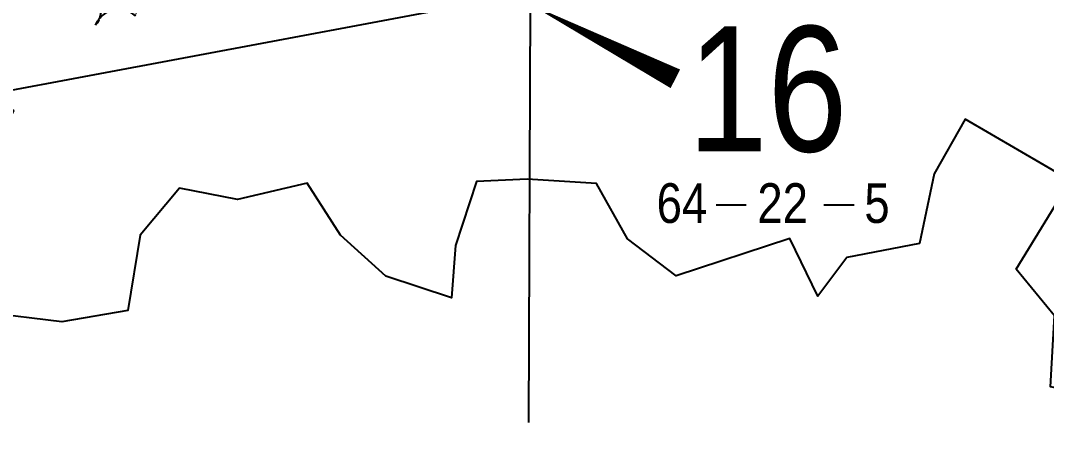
# Model space of a CAD drawing. Extents: x 454172 to 490274, y 6043290 to 6049925.
# Drawn here: x 482715.6 to 482960.9, y 6043316.1 to 6043415.7 of the extents above; entities that cross this region are included whole.
import ezdxf
from ezdxf.enums import TextEntityAlignment as Align

# ---------------------------------------------------------------- set-up
doc = ezdxf.new("R2010")
doc.units = 0
doc.header["$LTSCALE"] = 5
doc.linetypes.add('0', pattern=[1, 1, 0])
doc.linetypes.add('foc-QUARTERLINE', pattern=[33, 25, -3, 2, -3])
for name, color, linetype in [('10', 1, 'Continuous'), ('9', 3, 'Continuous'), ('C-RW', 13, 'Continuous'), ('L-QSEC', 8, 'foc-QUARTERLINE'), ('L-SECLBL', 7, 'Continuous'), ('T-BUSH', 110, '0'), ('T-WATER', 160, 'Continuous')]:
    doc.layers.add(name, color=color, linetype=linetype)
doc.styles.add('80L', font='ARIALN.TTF', dxfattribs={"height": 10})
doc.styles.add('foc-LtypeFont', font='ARIALN.TTF', dxfattribs={"height": 7.35})
doc.styles.add('SIMPLEX', font='ARIALN.TTF')
doc.linetypes.add('foc-TOPO-flowdirection-NOLINE', pattern='A,0,[">",foc-LtypeFont,S=0.3,R=0,X=0,Y=-0.945],-20,[">",foc-LtypeFont,S=0.3,R=0,X=0,Y=-0.945],0', length=20)

# ---------------------------------------------------------------- blocks, each defined once
blk = doc.blocks.new('L-SECLBL')
at = {"layer": '9', "color": 7}
for p, q in [((-5.08, -27.83), (-12.29, -27.83)), ((20.7, -27.83), (13.5, -27.83))]:
    blk.add_line(p, q, dxfattribs=at)
at = {"layer": '10', "color": 2, "style": 'SIMPLEX'}
blk.add_attdef('SEC', text='', height=30, dxfattribs=at).set_placement((0, 0), align=Align.MIDDLE)
at = {"layer": '10', "color": 5, "style": '80L'}
blk.add_attdef('TWP', text='', height=9.5, dxfattribs=at).set_placement((-14.43, -27.37), align=Align.MIDDLE_RIGHT)
blk.add_attdef('RGE', text='', height=9.5, dxfattribs=at).set_placement((3.62, -27.37), align=Align.MIDDLE_CENTER)
blk.add_attdef('MER', text='', height=9.5, dxfattribs=at).set_placement((23.17, -27.37), align=Align.MIDDLE_LEFT)

msp = doc.modelspace()

# ---------------------------------------------------------------- linework, layer by layer
at = {"layer": 'C-RW'}
msp.add_lwpolyline([(483511.457, 6044027.927), (483056.148, 6043635.6), (483008.056, 6043592.154), (482985.482, 6043552.169), (482985.092, 6043449.802), (482837.496, 6043422.181), (482823.479, 6043419.558), (482616.517, 6043380.828)], dxfattribs=at)
at = {"layer": 'L-QSEC'}
msp.add_line((482837.485, 6043419.508), (482837.055, 6043319.511), dxfattribs=at)
at = {"layer": 'L-SECLBL', "flags": 128}
msp.add_lwpolyline([(482837.486, 6043419.506, 0, 4.997, 0), (482872.177, 6043401.717, 0, 0, 0)], format="xyseb", dxfattribs=at)
at = {"layer": 'T-BUSH', "flags": 128}
msp.add_lwpolyline([(482440.358, 6043407.991, -0.520567), (482444.594, 6043406.939, -0.5205671), (482444.369, 6043398.803, -0.5205671), (482453.016, 6043393.79, -0.5205671), (482462.142, 6043389.761, -0.5205671), (482471.418, 6043386.037, -0.5205671), (482480.693, 6043382.313, -0.5205671), (482490.3, 6043379.805, -0.5205671), (482500.18, 6043378.289, -0.5205671), (482510.059, 6043376.774, -0.5205671), (482519.938, 6043375.258, -0.5205671), (482526.733, 6043370.206, -0.5205671), (482531.48, 6043363.386, -0.5205671), (482541.446, 6043364.138, -0.5205671), (482551.066, 6043365.213, -0.5205671), (482551.13, 6043375.208, -0.5205671), (482551.194, 6043385.202, -0.5205671), (482551.257, 6043395.197, -0.5205671), (482551.321, 6043405.191, -0.5205671), (482556.016, 6043411.526, -0.5205671), (482565.725, 6043413.898, -0.5205671), (482575.435, 6043416.269, -0.5205671), (482585.144, 6043418.641, -0.5205671), (482594.853, 6043421.013, -0.5205671), (482604.562, 6043423.385, -0.5205671), (482614.272, 6043425.757, -0.5205671), (482623.981, 6043428.128, -0.5205671), (482633.69, 6043430.5, -0.5205671), (482643.399, 6043432.872, -0.5205671), (482653.109, 6043435.244, -0.5205671), (482662.818, 6043437.615, -0.5205671), (482672.527, 6043439.987, -0.5205671), (482682.236, 6043442.359, -0.5205671), (482691.946, 6043444.731, -0.5205671), (482701.655, 6043447.102, -0.5205671), (482711.364, 6043449.474, -0.5205671), (482721.074, 6043451.846, -0.5205671), (482724.539, 6043443.149, -0.5205671), (482727.532, 6043433.613, -0.5205671), (482730.525, 6043424.077, -0.5205671), (482733.517, 6043414.54, -0.5205671), (482742.939, 6043416.829, -0.5205671), (482752.57, 6043419.502, -0.5205671), (482753.677, 6043428.377, -0.5205671), (482753.461, 6043438.22, -0.5205671), (482763.001, 6043441.2, -0.5205671), (482772.541, 6043444.18, -0.5205671), (482782.082, 6043447.16, -0.5205671), (482791.629, 6043450.111, -0.5205671), (482801.428, 6043452.079, -0.5205671), (482805.669, 6043447.274, -0.5205671), (482814.489, 6043447.692, -0.5205671), (482824.348, 6043449.335, -0.5205671), (482834.207, 6043450.977, -0.5205671), (482844.066, 6043452.619, -0.5205671), (482849.628, 6043458.715, -0.5205671), (482857.929, 6043460.995, -0.5205671), (482867.921, 6043461.261, -0.5205671), (482877.912, 6043461.528, -0.5205671), (482887.903, 6043461.795, -0.5205671), (482897.894, 6043462.062, -0.5205671), (482907.885, 6043462.329, -0.5205671), (482917.877, 6043462.595, -0.5205671), (482927.868, 6043462.862, -0.5205671), (482937.859, 6043463.129, -0.5205671), (482947.728, 6043461.866, -0.2897579), (482952.735, 6043458.954, -0.2897579)], format="xyb", dxfattribs=at)
at = {"layer": 'T-WATER', "linetype": 'foc-TOPO-flowdirection-NOLINE', "flags": 128}
msp.add_lwpolyline([(483052.845, 6043318.73), (483050.725, 6043325.844), (483037.23, 6043330.508), (483006.374, 6043331.924), (482996.673, 6043320.909), (482990.415, 6043316.127), (482978.312, 6043324.568), (482961.871, 6043327.979), (482962.882, 6043345.023), (482953.669, 6043356.157), (482966.643, 6043377.365), (482941.469, 6043392.029), (482934.104, 6043378.966), (482930.572, 6043362.35), (482913.151, 6043358.923), (482906.217, 6043349.7), (482899.534, 6043363.526), (482872.37, 6043354.606), (482860.688, 6043363.467), (482853.342, 6043376.695), (482836.713, 6043377.707), (482824.644, 6043377.144), (482819.615, 6043361.853), (482818.616, 6043349.311), (482802.96, 6043354.523), (482792.064, 6043364.339), (482784.115, 6043376.789), (482767.471, 6043372.819), (482753.551, 6043375.563), (482744.15, 6043364.307), (482741.214, 6043346.248), (482725.414, 6043343.597), (482707.108, 6043345.815), (482703.737, 6043362.992), (482706.795, 6043380.869), (482713.919, 6043394.052), (482701.755, 6043402.014), (482685.774, 6043398.822), (482671.864, 6043405.227), (482661.085, 6043415.105), (482649.359, 6043408.778), (482643.489, 6043393.731), (482631.65, 6043389.986), (482623.882, 6043402.254), (482613.283, 6043411.831), (482595.818, 6043414.647), (482588.232, 6043427.516), (482587.992, 6043447.143), (482575.045, 6043454.266), (482556.498, 6043456.484), (482551.258, 6043471.088), (482558.624, 6043484.689), (482562.575, 6043500.403), (482552.458, 6043510.699), (482547.099, 6043525.661), (482546.679, 6043545.351), (482535.543, 6043595.386), (482499.903, 6043664.104), (482498.28, 6043683.257), (482501.274, 6043700.294), (482506.243, 6043715.526), (482505.818, 6043733.654), (482495.702, 6043744.429), (482464.636, 6043755.932), (482452.169, 6043763.172), (482442.595, 6043773.646), (482435.851, 6043787.292), (482430.735, 6043803.094), (482428.274, 6043842.838), (482419.788, 6043896.106), (482418.705, 6043915.317), (482410.82, 6043928.847), (482397.815, 6043937.051), (482368.311, 6043948.906), (482362.17, 6043963.03), (482365.286, 6043981.388), (482364.564, 6044000.899), (482356.013, 6044012.27), (482340.213, 6044009.017), (482316.685, 6043991.743), (482305.546, 6044001.442), (482291.766, 6044030.776), (482278.996, 6044037.538), (482266.663, 6044028.992), (482251.338, 6044024.359), (482234.174, 6044026.752), (482220.685, 6044033.936), (482195.398, 6044050.642), (482162.465, 6044080.455), (482153.191, 6044091.109), (482145.788, 6044104.636), (482128.145, 6044128.101), (482114.781, 6044156.293), (482110.329, 6044172.994), (482109.125, 6044211.834), (482105.392, 6044248.221), (482102.082, 6044266.057), (482091.672, 6044298.022), (482084.93, 6044312.269), (482075.842, 6044324.841), (482034.3, 6044366.748), (482025.448, 6044378.239), (482010.156, 6044404.217), (481986.682, 6044464.794), (481990.693, 6044480.688), (482009.683, 6044506.32), (482017.591, 6044520.701), (482023.224, 6044536.89), (482029.162, 6044574.689), (482030.065, 6044595.153), (482028.441, 6044614.126), (482021.222, 6044669.731), (482016.649, 6044686.011), (482008.283, 6044699.602), (481988.537, 6044721.572), (481969.996, 6044745.22), (481949.16, 6044764.852), (481929.233, 6044787.003), (481923.399, 6044804.461)], dxfattribs=at)
at = {"layer": 'T-WATER', "flags": 128}
msp.add_lwpolyline([(482962.882, 6043345.023), (482953.669, 6043356.157), (482966.643, 6043377.365), (482941.469, 6043392.029), (482934.104, 6043378.966), (482930.572, 6043362.35), (482913.151, 6043358.923), (482906.217, 6043349.7), (482899.534, 6043363.526), (482872.37, 6043354.606), (482860.688, 6043363.467), (482853.342, 6043376.695), (482836.713, 6043377.707), (482824.644, 6043377.144), (482819.615, 6043361.853), (482818.616, 6043349.311), (482802.96, 6043354.523), (482792.064, 6043364.339), (482784.115, 6043376.789), (482767.471, 6043372.819), (482753.551, 6043375.563), (482744.15, 6043364.307), (482741.214, 6043346.248), (482725.414, 6043343.597), (482707.108, 6043345.815)], dxfattribs=at)

# ---------------------------------------------------------------- block references
at = {"layer": 'L-SECLBL', "xscale": 0.999479, "yscale": 0.999479, "zscale": 0.999479}
msp.add_blockref('L-SECLBL', (482894.212, 6043399.338), dxfattribs=at).add_auto_attribs({'SEC': '16', 'TWP': '64', 'RGE': '22', 'MER': '5'})

doc.saveas('drawing.dxf')
